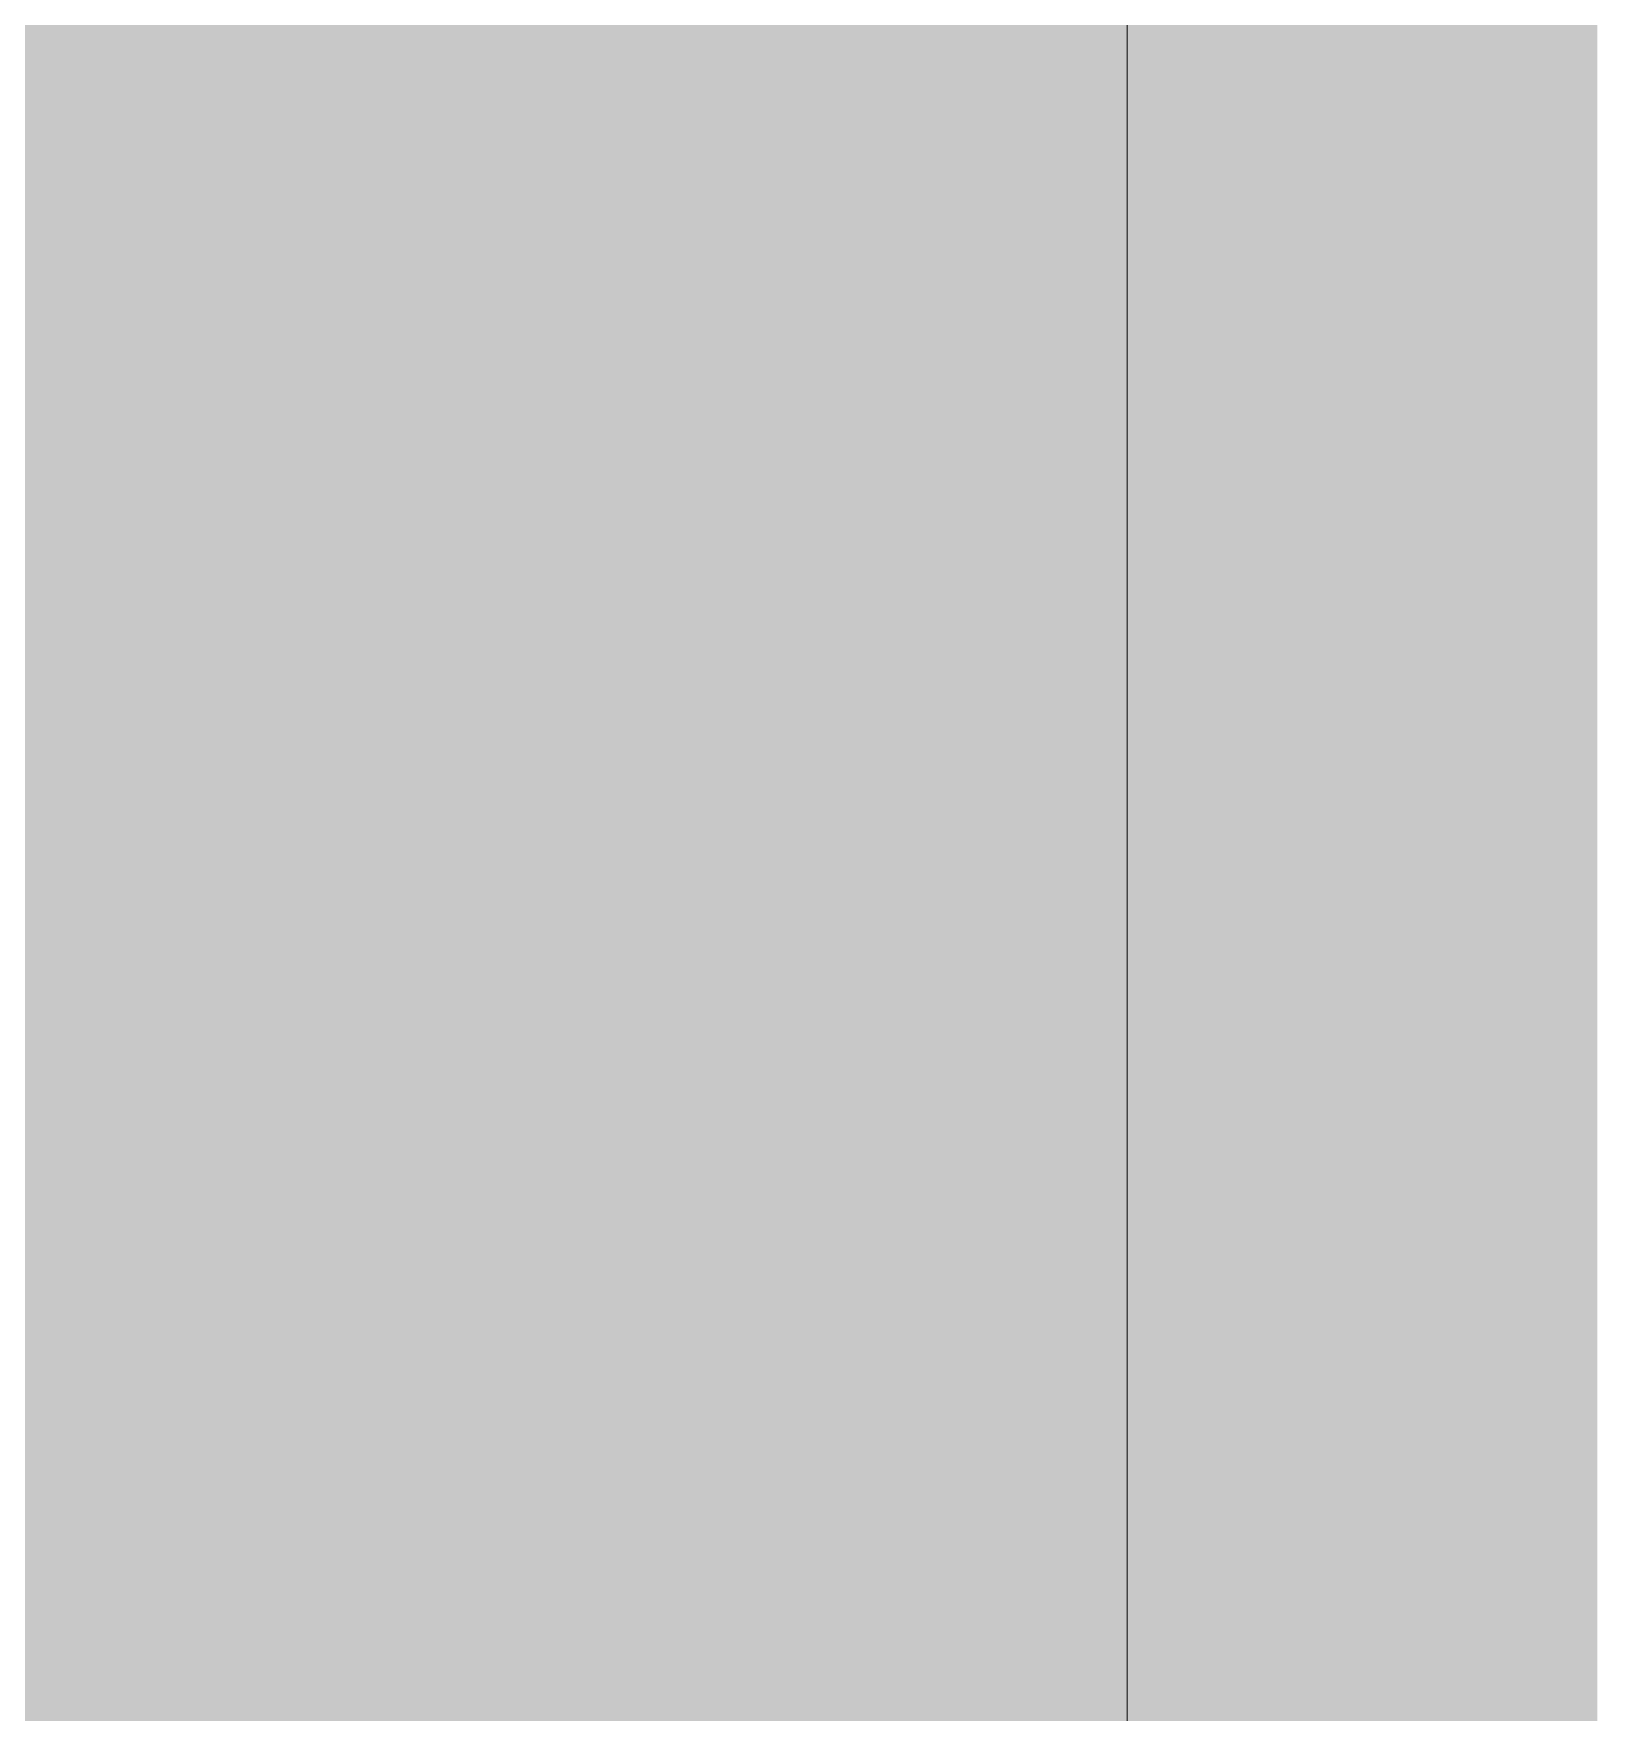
# Model space of a CAD drawing. Header units: inches. Extents: x 9594 to 15314, y -314 to 660.
# Drawn here: x 13694.17 to 13709.97, y 152.96 to 169.92 of the extents above; entities that cross this region are included whole.
import ezdxf

# ---------------------------------------------------------------- set-up
doc = ezdxf.new("R2010")
doc.units = ezdxf.units.IN
doc.header["$MEASUREMENT"] = 0
for name, color, linetype, lineweight in [('0-5', 50, 'Continuous', 5), ('A-WALL-2', 50, 'Continuous', 5), ('A-WALL-3', 8, 'Continuous', 5), ('A-WALL-5', 7, 'Continuous', 9)]:
    doc.layers.add(name, color=color, linetype=linetype, lineweight=lineweight)

# ---------------------------------------------------------------- blocks, each defined once
blk = doc.blocks.new('CTR - 1st Phase - Unit Layouts_rvt-2-BUILDING SECTION - NORTH_SOUTH AT ELEVATOR AND COURTYARD - LOOKING EAST')
at = {"layer": 'A-WALL-2'}
blk.add_hatch(color=256, dxfattribs=at).paths.add_polyline_path([(-3439.749, 136), (-3414.674, 136), (-3414.674, 240.75), (-3442.674, 240.75), (-3442.674, 218.75), (-3441.924, 218.75), (-3441.924, 136)], flags=0)
at = {"layer": 'A-WALL-3'}
blk.add_hatch(color=256, dxfattribs=at).paths.add_polyline_path([(-3409.924, 136), (-3409.924, 240.75), (-3414.674, 240.75), (-3414.674, 136)], flags=0)
at = {"layer": 'A-WALL-5'}
blk.add_line((-3414.674, 136), (-3414.674, 240.75), dxfattribs=at)

msp = doc.modelspace()

# ---------------------------------------------------------------- block references
at = {"layer": '0-5'}
msp.add_blockref('CTR - 1st Phase - Unit Layouts_rvt-2-BUILDING SECTION - NORTH_SOUTH AT ELEVATOR AND COURTYARD - LOOKING EAST', (17119.892, 0), dxfattribs=at)

doc.saveas('drawing.dxf')
